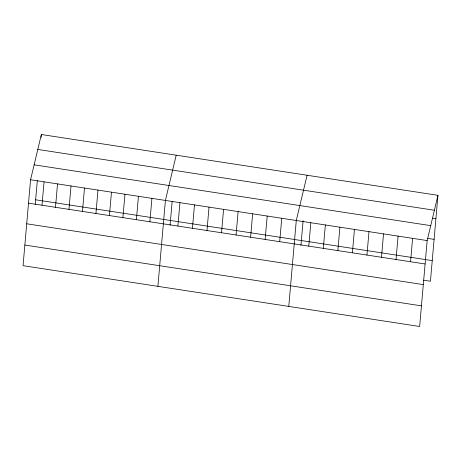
<?xml version="1.0" encoding="UTF-8"?>
<svg xmlns="http://www.w3.org/2000/svg" width="461" height="461" viewBox="0 0 461 461"><rect width="100%" height="100%" fill="white"/><g stroke="black" fill="none" stroke-linecap="round" stroke-linejoin="round"><path stroke-width="0.69" d="M30.564 179.761L23.05 265.674L419.643 326.486L427.157 240.573L437.95 195.326L41.357 134.514L30.564 179.761L427.157 240.573M35.226 204.609L37.324 180.672M41.11 137.349L41.357 134.514M42.003 205.231L44.049 181.83M55.487 207.3L57.533 183.899M68.971 209.363L71.017 185.967M82.456 211.432L84.501 188.036M95.94 213.501L97.986 190.099M109.424 215.569L111.47 192.168M122.908 217.638L124.954 194.237M136.393 219.701L138.438 196.305M149.877 221.77L151.923 198.368M157.893 286.35L165.407 200.437L176.2 155.19M170.069 225.285L172.16 201.342M177.9 226.069L179.946 202.667M192.444 228.299L194.49 204.897M206.983 230.529L209.029 207.127M221.528 232.759L223.573 209.357M236.067 234.989L238.112 211.587M250.611 237.213L252.657 213.818M265.15 239.443L267.196 216.048M279.694 241.673L281.74 218.278M288.765 306.415L296.279 220.508L307.078 175.255M300.941 245.356L303.102 220.704M308.778 246.134L310.823 222.738M323.317 248.364L325.362 224.962M337.861 250.594L339.907 227.192M352.4 252.824L354.446 229.422M366.944 255.054L368.99 231.653M381.483 257.284L383.529 233.883M396.028 259.514L398.074 236.113M410.567 261.744L412.612 238.343M437.95 195.326L430.436 281.239L423.509 280.173M37.796 149.445L434.389 210.256M432.441 218.191L435.904 218.721M34.126 164.831L430.718 225.642M427.866 238.4L434.101 239.351M35.647 199.797L432.239 260.609M28.519 203.163L425.111 263.974M26.715 223.792L423.302 284.604M24.854 245.045L421.446 305.856"/></g></svg>
